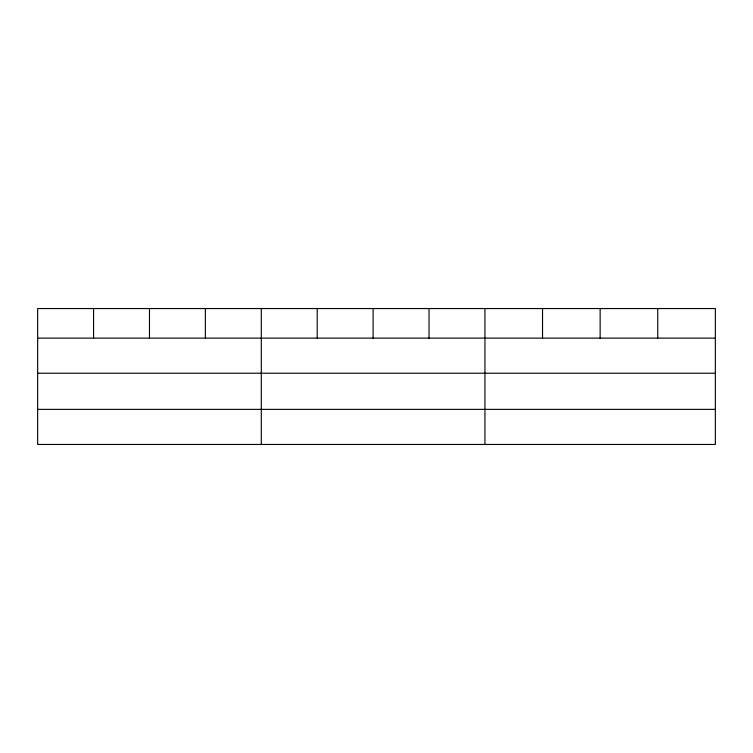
<?xml version="1.0" encoding="UTF-8"?>
<svg xmlns="http://www.w3.org/2000/svg" width="753" height="753" viewBox="0 0 753 753"><rect width="100%" height="100%" fill="white"/><g stroke="black" fill="none" stroke-linecap="round" stroke-linejoin="round"><path stroke-width="1.13" d="M715.35 373.215L715.35 308.542L37.65 308.542L37.65 444.458L715.35 444.458L715.35 373.215L37.65 373.215M37.65 338.125L715.35 338.125M37.65 409.368L715.35 409.368M657.745 308.542L657.745 338.125M600.141 308.542L600.141 338.125M542.537 308.542L542.537 338.125M484.932 308.542L484.932 444.458M429.022 308.542L429.022 338.125M373.111 308.542L373.111 338.125M317.201 308.542L317.201 338.125M261.291 308.542L261.291 444.458M205.381 308.542L205.381 338.125M149.471 308.542L149.471 338.125M93.56 308.542L93.56 338.125"/></g></svg>
